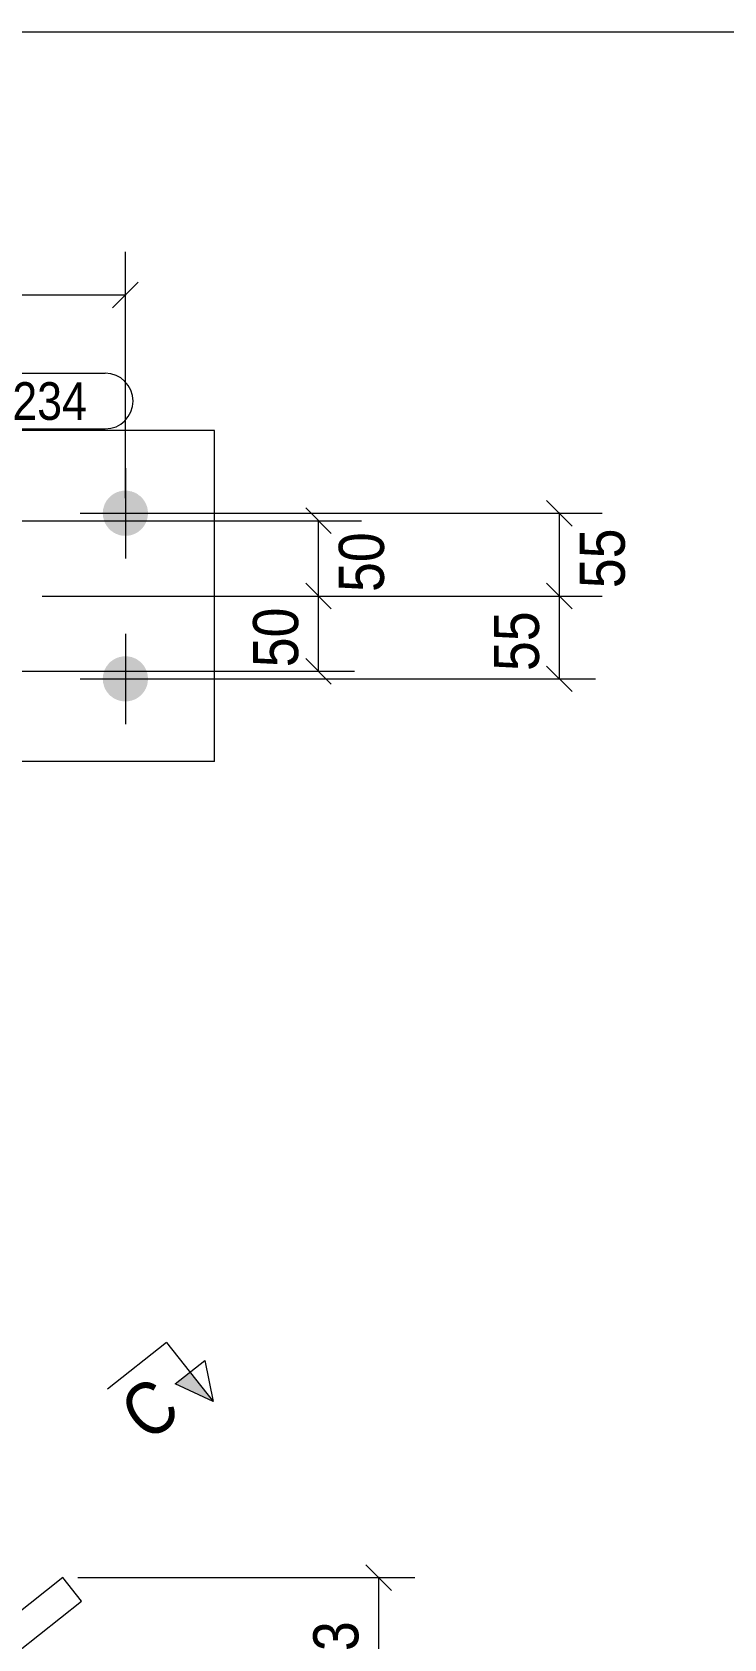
# Model space of a CAD drawing. Header units: millimetres. Extents: x 2 to 579, y 1 to 825.
# Drawn here: x 296.4 to 342.3, y 718.3 to 825 of the extents above; entities that cross this region are included whole.
import ezdxf

# ---------------------------------------------------------------- set-up
doc = ezdxf.new("R2010")
doc.units = ezdxf.units.MM
doc.linetypes.add('XKITLINE00', pattern=[0])
for name, color, linetype, lineweight in [('Bolt', 3, 'Continuous', 0), ('Dimensions', 7, 'Continuous', 0), ('DrawingSheet', 5, 'Continuous', 0), ('Part', 2, 'Continuous', 0), ('PartMark', 7, 'Continuous', 0), ('Section', 6, 'Continuous', 0)]:
    doc.layers.add(name, color=color, linetype=linetype, lineweight=lineweight)
doc.styles.add('ARIAL', font='ARIAL.TTF')

# ---------------------------------------------------------------- blocks, each defined once
blk = doc.blocks.new('*A12')
at = {"layer": 'Part', "color": 2, "linetype": 'XKITLINE00', "lineweight": 0}
for p, q in [((298.42, 722.36), (193.97, 640.01)), ((299.66, 720.79), (298.42, 722.36)), ((195.21, 638.44), (299.66, 720.79))]:
    blk.add_line(p, q, dxfattribs=at)
blk = doc.blocks.new('*A45')
at = {"layer": 'Bolt'}
for points in [[(302.61, 794.55), (302.64, 794.55), (302.68, 794.55), (302.72, 794.54), (302.75, 794.54), (302.79, 794.53), (302.83, 794.53), (302.86, 794.52), (302.9, 794.51), (302.94, 794.51), (302.97, 794.5), (303.01, 794.49), (303.04, 794.47), (303.08, 794.46), (303.11, 794.45), (303.14, 794.44), (303.18, 794.42), (303.21, 794.41), (303.25, 794.39), (303.28, 794.37), (303.31, 794.36), (303.34, 794.34), (303.37, 794.32), (303.4, 794.3), (303.43, 794.28), (303.46, 794.25), (303.49, 794.23), (303.52, 794.21), (303.55, 794.19), (303.58, 794.16), (303.61, 794.14), (303.63, 794.11), (303.66, 794.08), (303.68, 794.06), (303.71, 794.03), (303.73, 794), (303.75, 793.97), (303.78, 793.94), (303.8, 793.91), (303.82, 793.88), (303.84, 793.85), (303.86, 793.82), (303.88, 793.79), (303.89, 793.76), (303.91, 793.72), (303.93, 793.69), (303.94, 793.66), (303.96, 793.62), (303.97, 793.59), (303.98, 793.56), (304, 793.52), (304.01, 793.49), (304.02, 793.45), (304.03, 793.41), (304.03, 793.38), (304.04, 793.34), (304.05, 793.31), (304.05, 793.27), (304.06, 793.23), (304.06, 793.2), (304.07, 793.16), (304.07, 793.12), (304.07, 793.09), (304.07, 793.05), (304.07, 793.01), (304.07, 792.98), (304.07, 792.94), (304.06, 792.9), (304.06, 792.87), (304.05, 792.83), (304.05, 792.79), (304.04, 792.76), (304.03, 792.72), (304.03, 792.69), (304.02, 792.65), (304.01, 792.61), (304, 792.58), (303.98, 792.54), (303.97, 792.51), (303.96, 792.48), (303.94, 792.44), (303.93, 792.41), (303.91, 792.38), (303.89, 792.34), (303.88, 792.31), (303.86, 792.28), (303.84, 792.25), (303.82, 792.22), (303.8, 792.19), (303.78, 792.16), (303.75, 792.13), (303.73, 792.1), (303.71, 792.07), (303.68, 792.04), (303.66, 792.02), (303.63, 791.99), (303.61, 791.96), (303.58, 791.94), (303.55, 791.91), (303.52, 791.89), (303.49, 791.87), (303.46, 791.85), (303.43, 791.82), (303.4, 791.8), (303.37, 791.78), (303.34, 791.76), (303.31, 791.74), (303.28, 791.73), (303.25, 791.71), (303.21, 791.69), (303.18, 791.68), (303.14, 791.66), (303.11, 791.65), (303.08, 791.64), (303.04, 791.63), (303.01, 791.61), (302.97, 791.6), (302.94, 791.59), (302.9, 791.59), (302.86, 791.58), (302.83, 791.57), (302.79, 791.57), (302.75, 791.56), (302.72, 791.56), (302.68, 791.55), (302.64, 791.55), (302.61, 791.55), (302.57, 791.55), (302.53, 791.55), (302.5, 791.55), (302.46, 791.55), (302.42, 791.56), (302.39, 791.56), (302.35, 791.57), (302.31, 791.57), (302.28, 791.58), (302.24, 791.59), (302.21, 791.59), (302.17, 791.6), (302.14, 791.61), (302.1, 791.63), (302.07, 791.64), (302.03, 791.65), (302, 791.66), (301.96, 791.68), (301.93, 791.69), (301.9, 791.71), (301.86, 791.73), (301.83, 791.74), (301.8, 791.76), (301.77, 791.78), (301.74, 791.8), (301.71, 791.82), (301.68, 791.85), (301.65, 791.87), (301.62, 791.89), (301.59, 791.91), (301.56, 791.94), (301.54, 791.96), (301.51, 791.99), (301.48, 792.02), (301.46, 792.04), (301.44, 792.07), (301.41, 792.1), (301.39, 792.13), (301.37, 792.16), (301.34, 792.19), (301.32, 792.22), (301.3, 792.25), (301.28, 792.28), (301.27, 792.31), (301.25, 792.34), (301.23, 792.38), (301.21, 792.41), (301.2, 792.44), (301.19, 792.48), (301.17, 792.51), (301.16, 792.54), (301.15, 792.58), (301.14, 792.61), (301.13, 792.65), (301.12, 792.69), (301.11, 792.72), (301.1, 792.76), (301.09, 792.79), (301.09, 792.83), (301.08, 792.87), (301.08, 792.9), (301.08, 792.94), (301.07, 792.98), (301.07, 793.01), (301.07, 793.05), (301.07, 793.09), (301.07, 793.12), (301.08, 793.16), (301.08, 793.2), (301.08, 793.23), (301.09, 793.27), (301.09, 793.31), (301.1, 793.34), (301.11, 793.38), (301.12, 793.41), (301.13, 793.45), (301.14, 793.49), (301.15, 793.52), (301.16, 793.56), (301.17, 793.59), (301.19, 793.62), (301.2, 793.66), (301.21, 793.69), (301.23, 793.72), (301.25, 793.76), (301.27, 793.79), (301.28, 793.82), (301.3, 793.85), (301.32, 793.88), (301.34, 793.91), (301.37, 793.94), (301.39, 793.97), (301.41, 794), (301.44, 794.03), (301.46, 794.06), (301.48, 794.08), (301.51, 794.11), (301.54, 794.14), (301.56, 794.16), (301.59, 794.19), (301.62, 794.21), (301.65, 794.23), (301.68, 794.25), (301.71, 794.28), (301.74, 794.3), (301.77, 794.32), (301.8, 794.34), (301.83, 794.36), (301.86, 794.37), (301.9, 794.39), (301.93, 794.41), (301.96, 794.42), (302, 794.44), (302.03, 794.45), (302.07, 794.46), (302.1, 794.47), (302.14, 794.49), (302.17, 794.5), (302.21, 794.51), (302.24, 794.51), (302.28, 794.52), (302.31, 794.53), (302.35, 794.53), (302.39, 794.54), (302.42, 794.54), (302.46, 794.55), (302.5, 794.55), (302.53, 794.55), (302.57, 794.55)], [(302.61, 783.55), (302.64, 783.55), (302.68, 783.55), (302.72, 783.54), (302.75, 783.54), (302.79, 783.53), (302.83, 783.53), (302.86, 783.52), (302.9, 783.51), (302.94, 783.51), (302.97, 783.5), (303.01, 783.49), (303.04, 783.47), (303.08, 783.46), (303.11, 783.45), (303.14, 783.44), (303.18, 783.42), (303.21, 783.41), (303.25, 783.39), (303.28, 783.37), (303.31, 783.36), (303.34, 783.34), (303.37, 783.32), (303.4, 783.3), (303.43, 783.28), (303.46, 783.25), (303.49, 783.23), (303.52, 783.21), (303.55, 783.19), (303.58, 783.16), (303.61, 783.14), (303.63, 783.11), (303.66, 783.08), (303.68, 783.06), (303.71, 783.03), (303.73, 783), (303.75, 782.97), (303.78, 782.94), (303.8, 782.91), (303.82, 782.88), (303.84, 782.85), (303.86, 782.82), (303.88, 782.79), (303.89, 782.76), (303.91, 782.72), (303.93, 782.69), (303.94, 782.66), (303.96, 782.62), (303.97, 782.59), (303.98, 782.56), (304, 782.52), (304.01, 782.49), (304.02, 782.45), (304.03, 782.41), (304.03, 782.38), (304.04, 782.34), (304.05, 782.31), (304.05, 782.27), (304.06, 782.23), (304.06, 782.2), (304.07, 782.16), (304.07, 782.12), (304.07, 782.09), (304.07, 782.05), (304.07, 782.01), (304.07, 781.98), (304.07, 781.94), (304.06, 781.9), (304.06, 781.87), (304.05, 781.83), (304.05, 781.79), (304.04, 781.76), (304.03, 781.72), (304.03, 781.69), (304.02, 781.65), (304.01, 781.61), (304, 781.58), (303.98, 781.54), (303.97, 781.51), (303.96, 781.48), (303.94, 781.44), (303.93, 781.41), (303.91, 781.38), (303.89, 781.34), (303.88, 781.31), (303.86, 781.28), (303.84, 781.25), (303.82, 781.22), (303.8, 781.19), (303.78, 781.16), (303.75, 781.13), (303.73, 781.1), (303.71, 781.07), (303.68, 781.04), (303.66, 781.02), (303.63, 780.99), (303.61, 780.96), (303.58, 780.94), (303.55, 780.91), (303.52, 780.89), (303.49, 780.87), (303.46, 780.85), (303.43, 780.82), (303.4, 780.8), (303.37, 780.78), (303.34, 780.76), (303.31, 780.74), (303.28, 780.73), (303.25, 780.71), (303.21, 780.69), (303.18, 780.68), (303.14, 780.66), (303.11, 780.65), (303.08, 780.64), (303.04, 780.63), (303.01, 780.61), (302.97, 780.6), (302.94, 780.59), (302.9, 780.59), (302.86, 780.58), (302.83, 780.57), (302.79, 780.57), (302.75, 780.56), (302.72, 780.56), (302.68, 780.55), (302.64, 780.55), (302.61, 780.55), (302.57, 780.55), (302.53, 780.55), (302.5, 780.55), (302.46, 780.55), (302.42, 780.56), (302.39, 780.56), (302.35, 780.57), (302.31, 780.57), (302.28, 780.58), (302.24, 780.59), (302.21, 780.59), (302.17, 780.6), (302.14, 780.61), (302.1, 780.63), (302.07, 780.64), (302.03, 780.65), (302, 780.66), (301.96, 780.68), (301.93, 780.69), (301.9, 780.71), (301.86, 780.73), (301.83, 780.74), (301.8, 780.76), (301.77, 780.78), (301.74, 780.8), (301.71, 780.82), (301.68, 780.85), (301.65, 780.87), (301.62, 780.89), (301.59, 780.91), (301.56, 780.94), (301.54, 780.96), (301.51, 780.99), (301.48, 781.02), (301.46, 781.04), (301.44, 781.07), (301.41, 781.1), (301.39, 781.13), (301.37, 781.16), (301.34, 781.19), (301.32, 781.22), (301.3, 781.25), (301.28, 781.28), (301.27, 781.31), (301.25, 781.34), (301.23, 781.38), (301.21, 781.41), (301.2, 781.44), (301.19, 781.48), (301.17, 781.51), (301.16, 781.54), (301.15, 781.58), (301.14, 781.61), (301.13, 781.65), (301.12, 781.69), (301.11, 781.72), (301.1, 781.76), (301.09, 781.79), (301.09, 781.83), (301.08, 781.87), (301.08, 781.9), (301.08, 781.94), (301.07, 781.98), (301.07, 782.01), (301.07, 782.05), (301.07, 782.09), (301.07, 782.12), (301.08, 782.16), (301.08, 782.2), (301.08, 782.23), (301.09, 782.27), (301.09, 782.31), (301.1, 782.34), (301.11, 782.38), (301.12, 782.41), (301.13, 782.45), (301.14, 782.49), (301.15, 782.52), (301.16, 782.56), (301.17, 782.59), (301.19, 782.62), (301.2, 782.66), (301.21, 782.69), (301.23, 782.72), (301.25, 782.76), (301.27, 782.79), (301.28, 782.82), (301.3, 782.85), (301.32, 782.88), (301.34, 782.91), (301.37, 782.94), (301.39, 782.97), (301.41, 783), (301.44, 783.03), (301.46, 783.06), (301.48, 783.08), (301.51, 783.11), (301.54, 783.14), (301.56, 783.16), (301.59, 783.19), (301.62, 783.21), (301.65, 783.23), (301.68, 783.25), (301.71, 783.28), (301.74, 783.3), (301.77, 783.32), (301.8, 783.34), (301.83, 783.36), (301.86, 783.37), (301.9, 783.39), (301.93, 783.41), (301.96, 783.42), (302, 783.44), (302.03, 783.45), (302.07, 783.46), (302.1, 783.47), (302.14, 783.49), (302.17, 783.5), (302.21, 783.51), (302.24, 783.51), (302.28, 783.52), (302.31, 783.53), (302.35, 783.53), (302.39, 783.54), (302.42, 783.54), (302.46, 783.55), (302.5, 783.55), (302.53, 783.55), (302.57, 783.55)]]:
    blk.add_hatch(color=3, dxfattribs=at).paths.add_polyline_path(points, flags=17)
at = {"layer": 'Bolt', "color": 3, "linetype": 'XKITLINE00', "lineweight": 0}
for p, q in [((302.57, 796.05), (302.57, 790.05)), ((299.57, 793.05), (305.57, 793.05)), ((302.57, 785.05), (302.57, 779.05)), ((299.57, 782.05), (305.57, 782.05))]:
    blk.add_line(p, q, dxfattribs=at)
blk = doc.blocks.new('*A47')
at = {"layer": 'Part', "color": 2, "linetype": 'XKITLINE00', "lineweight": 0}
for p, q in [((308.48, 798.55), (175.47, 798.55)), ((308.48, 776.55), (308.48, 798.55)), ((308.48, 776.55), (175.47, 776.55))]:
    blk.add_line(p, q, dxfattribs=at)
blk = doc.blocks.new('*A57')
at = {"layer": 'DrawingSheet', "color": 5, "linetype": 'XKITLINE00', "lineweight": 0}
blk.add_line((579, 825), (5, 825), dxfattribs=at)
blk = doc.blocks.new('*A73')
at = {"layer": 'Dimensions', "color": 7, "linetype": 'XKITLINE00', "lineweight": 0}
for p, q in [((318.55, 723.2), (320.25, 721.51)), ((299.42, 722.36), (321.8, 722.36)), ((319.4, 713.09), (319.4, 722.36)), ((318.55, 713.94), (320.25, 712.24)), ((290.9, 713.09), (321.8, 713.09))]:
    blk.add_line(p, q, dxfattribs=at)
at = {"layer": 'Dimensions', "color": 3}
for p in [(319.4, 722.36), (319.4, 713.09)]:
    blk.add_point(p, dxfattribs=at)
at = {"layer": 'Dimensions', "color": 3, "style": 'ARIAL', "width": 0.85}
blk.add_text('93', height=3, rotation=90.0002, dxfattribs=at).set_placement((318.05, 715.5))
blk = doc.blocks.new('*A98')
at = {"layer": 'Section'}
blk.add_hatch(color=3, dxfattribs=at).paths.add_polyline_path([(306.86, 736.01), (308.41, 734.05), (305.88, 735.24)], flags=17)
at = {"layer": 'Section', "color": 1, "linetype": 'XKITLINE00', "lineweight": 0}
for q in [(301.39, 734.88), (308.41, 734.05)]:
    blk.add_line((305.31, 737.98), q, dxfattribs=at)
at = {"layer": 'Section', "color": 3, "linetype": 'XKITLINE00', "lineweight": 0}
for p, q in [((305.88, 735.24), (307.84, 736.79)), ((307.84, 736.79), (308.41, 734.05)), ((308.41, 734.05), (305.88, 735.24))]:
    blk.add_line(p, q, dxfattribs=at)
at = {"layer": 'Section', "color": 7, "style": 'ARIAL', "width": 0.85}
blk.add_text('C', height=3.5, rotation=38.2507, dxfattribs=at).set_placement((304.08, 731.27))
blk = doc.blocks.new('*A145')
at = {"layer": 'Dimensions', "color": 7, "linetype": 'XKITLINE00', "lineweight": 0}
for p, q in [((282.57, 794.05), (282.57, 810.4)), ((302.57, 794.05), (302.57, 810.4)), ((283.42, 808.4), (281.72, 806.7)), ((303.42, 808.4), (301.72, 806.7)), ((282.57, 807.55), (302.57, 807.55))]:
    blk.add_line(p, q, dxfattribs=at)
at = {"layer": 'Dimensions', "color": 3}
for p in [(282.57, 807.55), (302.57, 807.55)]:
    blk.add_point(p, dxfattribs=at)
at = {"layer": 'Dimensions', "color": 3, "style": 'ARIAL', "width": 0.85}
blk.add_text('200', height=3, dxfattribs=at).set_placement((289.23, 808.9))
blk = doc.blocks.new('*A146')
at = {"layer": 'Dimensions', "color": 7, "linetype": 'XKITLINE00', "lineweight": 0}
for p, q in [((297.05, 787.55), (333.8, 787.55)), ((330.55, 788.4), (332.25, 786.7)), ((331.4, 782.05), (331.4, 787.55)), ((330.55, 782.9), (332.25, 781.2)), ((303.57, 782.05), (333.8, 782.05))]:
    blk.add_line(p, q, dxfattribs=at)
at = {"layer": 'Dimensions', "color": 3}
for p in [(331.4, 787.55), (331.4, 782.05)]:
    blk.add_point(p, dxfattribs=at)
at = {"layer": 'Dimensions', "color": 3, "style": 'ARIAL', "width": 0.85}
blk.add_text('55', height=3, rotation=90.0002, dxfattribs=at).set_placement((330.05, 782.57))
blk = doc.blocks.new('*A147')
at = {"layer": 'Dimensions', "color": 7, "linetype": 'XKITLINE00', "lineweight": 0}
for p, q in [((303.57, 793.05), (334.25, 793.05)), ((330.55, 793.9), (332.25, 792.2)), ((331.4, 787.55), (331.4, 793.05)), ((297.05, 787.55), (334.25, 787.55)), ((330.55, 788.4), (332.25, 786.7))]:
    blk.add_line(p, q, dxfattribs=at)
at = {"layer": 'Dimensions', "color": 3}
for p in [(331.4, 793.05), (331.4, 787.55)]:
    blk.add_point(p, dxfattribs=at)
at = {"layer": 'Dimensions', "color": 3, "style": 'ARIAL', "width": 0.85}
blk.add_text('55', height=3, rotation=90.0002, dxfattribs=at).set_placement((335.75, 788.07))
blk = doc.blocks.new('*A148')
at = {"layer": 'Dimensions', "color": 7, "linetype": 'XKITLINE00', "lineweight": 0}
for p, q in [((297.05, 787.55), (317.8, 787.55)), ((314.55, 788.4), (316.25, 786.7)), ((315.4, 782.55), (315.4, 787.55)), ((314.55, 783.4), (316.25, 781.7)), ((289.24, 782.55), (317.8, 782.55))]:
    blk.add_line(p, q, dxfattribs=at)
at = {"layer": 'Dimensions', "color": 3}
for p in [(315.4, 787.55), (315.4, 782.55)]:
    blk.add_point(p, dxfattribs=at)
at = {"layer": 'Dimensions', "color": 3, "style": 'ARIAL', "width": 0.85}
blk.add_text('50', height=3, rotation=90.0002, dxfattribs=at).set_placement((314.05, 782.82))
blk = doc.blocks.new('*A149')
at = {"layer": 'Dimensions', "color": 7, "linetype": 'XKITLINE00', "lineweight": 0}
for p, q in [((314.55, 793.4), (316.25, 791.7)), ((289.24, 792.55), (318.25, 792.55)), ((315.4, 787.55), (315.4, 792.55)), ((297.05, 787.55), (318.25, 787.55)), ((314.55, 788.4), (316.25, 786.7))]:
    blk.add_line(p, q, dxfattribs=at)
at = {"layer": 'Dimensions', "color": 3}
for p in [(315.4, 792.55), (315.4, 787.55)]:
    blk.add_point(p, dxfattribs=at)
at = {"layer": 'Dimensions', "color": 3, "style": 'ARIAL', "width": 0.85}
blk.add_text('50', height=3, rotation=90.0002, dxfattribs=at).set_placement((319.75, 787.82))
blk = doc.blocks.new('*A153')
at = {"layer": 'PartMark', "color": 7, "linetype": 'XKITLINE00', "lineweight": 0}
for p, q in [((294.46, 802.35), (301.23, 802.35)), ((294.46, 798.65), (301.23, 798.65))]:
    blk.add_line(p, q, dxfattribs=at)
for centre, start, end in [((294.46, 800.5), 90, 270), ((301.23, 800.5), 270, 90)]:
    blk.add_arc(centre, 1.85, start, end, dxfattribs=at)
at = {"layer": 'PartMark', "color": 3, "style": 'ARIAL', "width": 0.85}
blk.add_text('234', height=2.5, dxfattribs=at).set_placement((295.06, 799.25))

msp = doc.modelspace()

# ---------------------------------------------------------------- block references
at = {"lineweight": 0}
for name in ['*A57', '*A145', '*A153', '*A47', '*A45', '*A149', '*A147', '*A148', '*A146', '*A98', '*A73', '*A12']:
    msp.add_blockref(name, (0, 0), dxfattribs=at)

doc.saveas('drawing.dxf')
